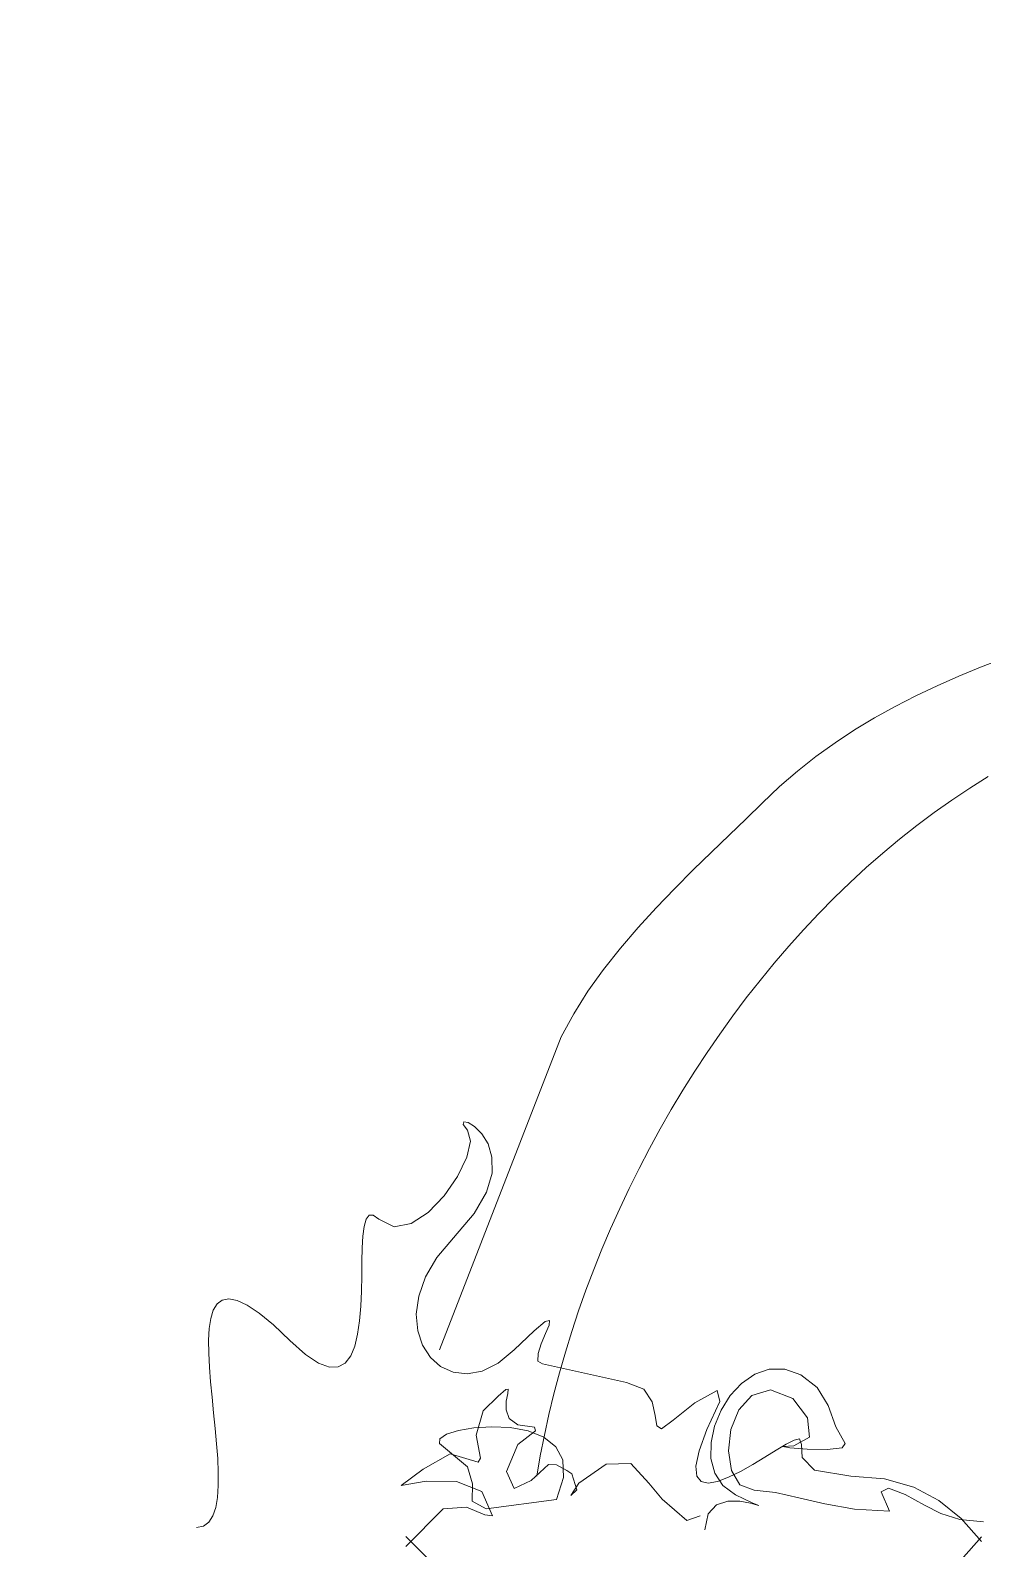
# Model space of a CAD drawing. Header units: centimetres. Extents: x -377343 to 693706, y 194584 to 813780.
# Drawn here: x 175494.7 to 175527.7, y 498829.3 to 498882 of the extents above; entities that cross this region are included whole.
import ezdxf

# ---------------------------------------------------------------- set-up
doc = ezdxf.new("R2010")
doc.units = ezdxf.units.CM
doc.layers.add('PIPA', color=11, linetype='Continuous')
doc.layers.add('TEXT', color=7, linetype='Continuous')

msp = doc.modelspace()

# ---------------------------------------------------------------- linework, layer by layer
at = {"layer": 'PIPA', "lineweight": 35, "extrusion": (0, 0.816497, 0.57735), "elevation": 193451.324}
msp.add_lwpolyline([(-421704.212, -325591.681), (-159560.265, -63447.734), (377343.333, -600351.331), (-158232.47, -1135927.133), (-693706.405, -600453.199), (-454216.825, -360963.619)], dxfattribs=at)
at = {"layer": 'TEXT', "color": 2, "linetype": 'Continuous', "lineweight": 13}
for p, q in [((175527.639, 498859.93), (175526.882, 498859.618)), ((175528.406, 498860.226), (175527.639, 498859.93)), ((175526.882, 498859.618), (175526.134, 498859.289)), ((175525.397, 498858.94), (175524.674, 498858.569)), ((175526.134, 498859.289), (175525.397, 498858.94)), ((175524.674, 498858.569), (175523.963, 498858.175)), ((175523.963, 498858.175), (175523.268, 498857.756)), ((175522.589, 498857.31), (175521.926, 498856.835)), ((175523.268, 498857.756), (175522.589, 498857.31)), ((175521.926, 498856.835), (175521.283, 498856.329)), ((175521.283, 498856.329), (175520.659, 498855.789)), ((175520.659, 498855.789), (175520.056, 498855.215)), ((175526.643, 498855.323), (175527.268, 498855.739)), ((175526.643, 498855.323), (175527.268, 498855.739)), ((175527.268, 498855.739), (175527.902, 498856.135)), ((175527.268, 498855.739), (175527.902, 498856.135)), ((175520.056, 498855.215), (175519.507, 498854.675)), ((175526.029, 498854.889), (175526.643, 498855.323)), ((175526.029, 498854.889), (175526.643, 498855.323)), ((175519.507, 498854.675), (175518.92, 498854.108)), ((175525.424, 498854.437), (175526.029, 498854.889)), ((175525.424, 498854.437), (175526.029, 498854.889)), ((175518.92, 498854.108), (175518.305, 498853.515)), ((175524.831, 498853.968), (175525.424, 498854.437)), ((175524.831, 498853.968), (175525.424, 498854.437)), ((175524.247, 498853.483), (175524.831, 498853.968)), ((175524.247, 498853.483), (175524.831, 498853.968)), ((175518.305, 498853.515), (175517.672, 498852.897)), ((175523.675, 498852.981), (175524.247, 498853.483)), ((175523.675, 498852.981), (175524.247, 498853.483)), ((175517.672, 498852.897), (175517.029, 498852.254)), ((175523.114, 498852.463), (175523.675, 498852.981)), ((175523.114, 498852.463), (175523.675, 498852.981)), ((175517.029, 498852.254), (175516.387, 498851.587)), ((175522.564, 498851.931), (175523.114, 498852.463)), ((175522.564, 498851.931), (175523.114, 498852.463)), ((175516.387, 498851.587), (175515.755, 498850.896)), ((175522.025, 498851.384), (175522.564, 498851.931)), ((175522.025, 498851.384), (175522.564, 498851.931)), ((175521.498, 498850.824), (175522.025, 498851.384)), ((175521.498, 498850.824), (175522.025, 498851.384)), ((175515.755, 498850.896), (175515.143, 498850.182)), ((175520.983, 498850.25), (175521.498, 498850.824)), ((175520.983, 498850.25), (175521.498, 498850.824)), ((175515.143, 498850.182), (175514.56, 498849.446)), ((175520.48, 498849.663), (175520.983, 498850.25)), ((175520.48, 498849.663), (175520.983, 498850.25)), ((175514.56, 498849.446), (175514.016, 498848.688)), ((175519.989, 498849.065), (175520.48, 498849.663)), ((175519.989, 498849.065), (175520.48, 498849.663)), ((175519.51, 498848.455), (175519.989, 498849.065)), ((175519.51, 498848.455), (175519.989, 498849.065)), ((175514.016, 498848.688), (175513.521, 498847.908)), ((175519.044, 498847.834), (175519.51, 498848.455)), ((175519.044, 498847.834), (175519.51, 498848.455)), ((175513.521, 498847.908), (175513.083, 498847.108)), ((175518.591, 498847.203), (175519.044, 498847.834)), ((175518.591, 498847.203), (175519.044, 498847.834)), ((175513.083, 498847.108), (175508.867, 498836.243)), ((175518.151, 498846.562), (175518.591, 498847.203)), ((175518.151, 498846.562), (175518.591, 498847.203)), ((175517.723, 498845.911), (175518.151, 498846.562)), ((175517.723, 498845.911), (175518.151, 498846.562)), ((175517.31, 498845.252), (175517.723, 498845.911)), ((175517.31, 498845.252), (175517.723, 498845.911)), ((175516.909, 498844.585), (175517.31, 498845.252)), ((175516.909, 498844.585), (175517.31, 498845.252)), ((175509.706, 498844.158), (175509.683, 498844.07)), ((175509.857, 498844.131), (175509.706, 498844.158)), ((175510.083, 498843.992), (175509.857, 498844.131)), ((175516.523, 498843.911), (175516.909, 498844.585)), ((175516.523, 498843.911), (175516.909, 498844.585)), ((175509.683, 498844.07), (175509.84, 498843.864)), ((175509.84, 498843.864), (175509.947, 498843.493)), ((175510.332, 498843.744), (175510.083, 498843.992)), ((175510.551, 498843.391), (175510.332, 498843.744)), ((175516.15, 498843.23), (175516.523, 498843.911)), ((175516.15, 498843.23), (175516.523, 498843.911)), ((175509.947, 498843.493), (175509.815, 498842.927)), ((175510.687, 498842.934), (175510.551, 498843.391)), ((175515.792, 498842.542), (175516.15, 498843.23)), ((175515.792, 498842.542), (175516.15, 498843.23)), ((175509.815, 498842.927), (175509.493, 498842.263)), ((175510.688, 498842.377), (175510.687, 498842.934)), ((175515.447, 498841.849), (175515.792, 498842.542)), ((175515.447, 498841.849), (175515.792, 498842.542)), ((175509.493, 498842.263), (175509.029, 498841.594)), ((175510.501, 498841.723), (175510.688, 498842.377)), ((175509.029, 498841.594), (175508.475, 498841.017)), ((175510.074, 498840.975), (175510.501, 498841.723)), ((175515.118, 498841.15), (175515.447, 498841.849)), ((175515.118, 498841.15), (175515.447, 498841.849)), ((175506.567, 498840.923), (175506.424, 498840.915)), ((175506.759, 498840.784), (175506.567, 498840.923)), ((175508.475, 498841.017), (175507.879, 498840.626)), ((175509.354, 498840.135), (175510.074, 498840.975)), ((175514.803, 498840.447), (175515.118, 498841.15)), ((175514.803, 498840.447), (175515.118, 498841.15)), ((175506.252, 498840.532), (175506.21, 498840.193)), ((175506.321, 498840.779), (175506.252, 498840.532)), ((175506.424, 498840.915), (175506.321, 498840.779)), ((175507.291, 498840.517), (175506.759, 498840.784)), ((175507.879, 498840.626), (175507.291, 498840.517)), ((175514.503, 498839.74), (175514.803, 498840.447)), ((175514.503, 498839.74), (175514.803, 498840.447)), ((175506.21, 498840.193), (175506.186, 498839.781)), ((175508.776, 498839.456), (175509.354, 498840.135)), ((175506.186, 498839.781), (175506.174, 498839.313)), ((175508.377, 498838.776), (175508.776, 498839.456)), ((175514.218, 498839.029), (175514.503, 498839.74)), ((175514.218, 498839.029), (175514.503, 498839.74)), ((175506.165, 498838.809), (175506.154, 498838.286)), ((175506.174, 498839.313), (175506.165, 498838.809)), ((175513.948, 498838.316), (175514.218, 498839.029)), ((175513.948, 498838.316), (175514.218, 498839.029)), ((175506.154, 498838.286), (175506.131, 498837.763)), ((175508.144, 498838.114), (175508.377, 498838.776)), ((175513.694, 498837.6), (175513.948, 498838.316)), ((175513.694, 498837.6), (175513.948, 498838.316)), ((175501.148, 498837.839), (175501.017, 498837.623)), ((175501.326, 498837.972), (175501.148, 498837.839)), ((175501.556, 498838.016), (175501.326, 498837.972)), ((175501.844, 498837.961), (175501.556, 498838.016)), ((175502.195, 498837.797), (175501.844, 498837.961)), ((175502.614, 498837.516), (175502.195, 498837.797)), ((175506.131, 498837.763), (175506.09, 498837.259)), ((175508.06, 498837.487), (175508.144, 498838.114)), ((175500.928, 498837.336), (175500.875, 498836.986)), ((175501.017, 498837.623), (175500.928, 498837.336)), ((175503.107, 498837.11), (175502.614, 498837.516)), ((175506.09, 498837.259), (175506.024, 498836.791)), ((175508.11, 498836.911), (175508.06, 498837.487)), ((175512.537, 498837.228), (175512.152, 498836.91)), ((175512.687, 498837.27), (175512.537, 498837.228)), ((175512.668, 498837.108), (175512.687, 498837.27)), ((175513.455, 498836.882), (175513.694, 498837.6)), ((175513.455, 498836.882), (175513.694, 498837.6)), ((175500.875, 498836.986), (175500.854, 498836.581)), ((175503.678, 498836.568), (175503.107, 498837.11)), ((175506.024, 498836.791), (175505.924, 498836.378)), ((175508.278, 498836.404), (175508.11, 498836.911)), ((175512.152, 498836.91), (175511.462, 498836.243)), ((175512.399, 498836.459), (175512.549, 498836.814)), ((175512.549, 498836.814), (175512.668, 498837.108)), ((175513.232, 498836.164), (175513.455, 498836.882)), ((175513.232, 498836.164), (175513.455, 498836.882)), ((175500.854, 498836.581), (175500.858, 498836.132)), ((175504.217, 498836.082), (175503.678, 498836.568)), ((175505.924, 498836.378), (175505.784, 498836.038)), ((175508.548, 498835.984), (175508.278, 498836.404)), ((175511.462, 498836.243), (175510.9, 498835.783)), ((175512.284, 498836.117), (175512.399, 498836.459)), ((175500.858, 498836.132), (175500.883, 498835.646)), ((175504.671, 498835.779), (175504.217, 498836.082)), ((175505.047, 498835.642), (175504.671, 498835.779)), ((175505.353, 498835.652), (175505.047, 498835.642)), ((175505.596, 498835.79), (175505.353, 498835.652)), ((175505.784, 498836.038), (175505.596, 498835.79)), ((175508.906, 498835.668), (175508.548, 498835.984)), ((175509.336, 498835.472), (175508.906, 498835.668)), ((175510.9, 498835.783), (175510.348, 498835.512)), ((175512.273, 498835.859), (175512.284, 498836.117)), ((175512.435, 498835.757), (175512.273, 498835.859)), ((175515.353, 498835.108), (175512.435, 498835.757)), ((175513.026, 498835.445), (175513.232, 498836.164)), ((175513.026, 498835.445), (175513.232, 498836.164)), ((175500.883, 498835.646), (175500.923, 498835.133)), ((175500.923, 498835.133), (175500.974, 498834.601)), ((175509.822, 498835.414), (175509.336, 498835.472)), ((175510.348, 498835.512), (175509.822, 498835.414)), ((175512.835, 498834.725), (175513.026, 498835.445)), ((175512.835, 498834.725), (175513.026, 498835.445)), ((175519.35, 498835.083), (175519.806, 498835.399)), ((175519.35, 498835.083), (175519.806, 498835.399)), ((175519.806, 498835.399), (175520.31, 498835.573)), ((175519.806, 498835.399), (175520.31, 498835.573)), ((175520.31, 498835.573), (175520.848, 498835.576)), ((175520.31, 498835.573), (175520.848, 498835.576)), ((175520.848, 498835.576), (175521.406, 498835.375)), ((175520.848, 498835.576), (175521.406, 498835.375)), ((175521.406, 498835.375), (175521.969, 498834.941)), ((175521.406, 498835.375), (175521.969, 498834.941)), ((175500.974, 498834.601), (175501.029, 498834.061)), ((175510.375, 498834.131), (175510.898, 498834.645)), ((175510.375, 498834.131), (175510.898, 498834.645)), ((175510.898, 498834.645), (175511.165, 498834.876)), ((175510.898, 498834.645), (175511.165, 498834.876)), ((175511.165, 498834.876), (175511.252, 498834.884)), ((175511.165, 498834.876), (175511.252, 498834.884)), ((175511.232, 498834.728), (175511.181, 498834.467)), ((175511.232, 498834.728), (175511.181, 498834.467)), ((175511.252, 498834.884), (175511.232, 498834.728)), ((175511.252, 498834.884), (175511.232, 498834.728)), ((175512.661, 498834.007), (175512.835, 498834.725)), ((175512.661, 498834.007), (175512.835, 498834.725)), ((175515.958, 498834.877), (175515.353, 498835.108)), ((175516.242, 498834.448), (175515.958, 498834.877)), ((175518.5, 498834.832), (175517.72, 498834.412)), ((175518.597, 498834.46), (175518.5, 498834.832)), ((175518.638, 498834.154), (175518.956, 498834.658)), ((175518.638, 498834.154), (175518.956, 498834.658)), ((175518.956, 498834.658), (175519.35, 498835.083)), ((175518.956, 498834.658), (175519.35, 498835.083)), ((175519.707, 498834.667), (175519.249, 498834.169)), ((175519.707, 498834.667), (175519.249, 498834.169)), ((175520.347, 498834.86), (175519.707, 498834.667)), ((175520.347, 498834.86), (175519.707, 498834.667)), ((175521.124, 498834.556), (175520.347, 498834.86)), ((175521.124, 498834.556), (175520.347, 498834.86)), ((175521.969, 498834.941), (175522.347, 498834.311)), ((175521.969, 498834.941), (175522.347, 498834.311)), ((175510.135, 498833.29), (175510.375, 498834.131)), ((175510.135, 498833.29), (175510.375, 498834.131)), ((175511.181, 498834.467), (175511.174, 498834.161)), ((175511.181, 498834.467), (175511.174, 498834.161)), ((175511.174, 498834.161), (175511.284, 498833.868)), ((175511.174, 498834.161), (175511.284, 498833.868)), ((175516.347, 498833.973), (175516.242, 498834.448)), ((175517.72, 498834.412), (175516.975, 498833.811)), ((175518.143, 498833.483), (175518.597, 498834.46)), ((175518.411, 498833.603), (175518.638, 498834.154)), ((175518.411, 498833.603), (175518.638, 498834.154)), ((175519.249, 498834.169), (175518.975, 498833.488)), ((175519.249, 498834.169), (175518.975, 498833.488)), ((175521.634, 498833.887), (175521.124, 498834.556)), ((175521.634, 498833.887), (175521.124, 498834.556)), ((175522.347, 498834.311), (175522.617, 498833.572)), ((175522.347, 498834.311), (175522.617, 498833.572)), ((175501.029, 498834.061), (175501.083, 498833.52)), ((175510.062, 498833.541), (175509.524, 498833.449)), ((175510.678, 498833.579), (175510.062, 498833.541)), ((175511.32, 498833.547), (175510.678, 498833.579)), ((175511.284, 498833.868), (175511.588, 498833.649)), ((175511.284, 498833.868), (175511.588, 498833.649)), ((175511.938, 498833.432), (175511.32, 498833.547)), ((175511.588, 498833.649), (175512.159, 498833.563)), ((175511.588, 498833.649), (175512.159, 498833.563)), ((175512.159, 498833.563), (175512.195, 498833.434)), ((175512.159, 498833.563), (175512.195, 498833.434)), ((175512.504, 498833.289), (175512.661, 498834.007)), ((175512.504, 498833.289), (175512.661, 498834.007)), ((175516.41, 498833.607), (175516.347, 498833.973)), ((175516.573, 498833.502), (175516.41, 498833.607)), ((175516.975, 498833.811), (175516.573, 498833.502)), ((175518.289, 498833.034), (175518.411, 498833.603)), ((175518.289, 498833.034), (175518.411, 498833.603)), ((175521.704, 498833.218), (175521.634, 498833.887)), ((175521.704, 498833.218), (175521.634, 498833.887)), ((175522.617, 498833.572), (175522.942, 498832.995)), ((175522.617, 498833.572), (175522.942, 498832.995)), ((175501.083, 498833.52), (175501.132, 498832.988)), ((175508.876, 498833.163), (175508.867, 498833)), ((175509.111, 498833.318), (175508.876, 498833.163)), ((175509.524, 498833.449), (175509.111, 498833.318)), ((175510.291, 498832.485), (175510.135, 498833.29)), ((175510.291, 498832.485), (175510.135, 498833.29)), ((175512.195, 498833.434), (175511.582, 498832.962)), ((175512.195, 498833.434), (175511.582, 498832.962)), ((175512.483, 498833.216), (175511.938, 498833.432)), ((175512.363, 498832.574), (175512.504, 498833.289)), ((175512.363, 498832.574), (175512.504, 498833.289)), ((175512.903, 498832.886), (175512.483, 498833.216)), ((175517.872, 498832.74), (175518.143, 498833.483)), ((175518.286, 498832.48), (175518.289, 498833.034)), ((175518.286, 498832.48), (175518.289, 498833.034)), ((175518.975, 498833.488), (175518.888, 498832.746)), ((175518.975, 498833.488), (175518.888, 498832.746)), ((175521.171, 498833.11), (175520.897, 498832.97)), ((175521.158, 498832.914), (175521.704, 498833.218)), ((175521.158, 498832.914), (175521.704, 498833.218)), ((175521.353, 498833.162), (175521.171, 498833.11)), ((175521.427, 498832.96), (175521.353, 498833.162)), ((175501.132, 498832.988), (175501.17, 498832.474)), ((175508.303, 498832.107), (175509.231, 498832.641)), ((175508.303, 498832.107), (175509.231, 498832.641)), ((175508.867, 498833), (175509.84, 498832.189)), ((175509.231, 498832.641), (175510.213, 498832.347)), ((175509.231, 498832.641), (175510.213, 498832.347)), ((175511.582, 498832.962), (175511.186, 498832.022)), ((175511.582, 498832.962), (175511.186, 498832.022)), ((175512.24, 498831.86), (175512.363, 498832.574)), ((175512.24, 498831.86), (175512.363, 498832.574)), ((175513.15, 498832.426), (175512.903, 498832.886)), ((175517.762, 498832.208), (175517.872, 498832.74)), ((175518.888, 498832.746), (175518.992, 498832.065)), ((175518.888, 498832.746), (175518.992, 498832.065)), ((175520.159, 498832.527), (175519.738, 498832.273)), ((175520.553, 498832.768), (175520.159, 498832.527)), ((175520.897, 498832.97), (175520.553, 498832.768)), ((175520.783, 498832.892), (175521.158, 498832.914)), ((175520.783, 498832.892), (175521.158, 498832.914)), ((175521.026, 498832.845), (175520.783, 498832.892)), ((175521.026, 498832.845), (175520.783, 498832.892)), ((175521.624, 498832.803), (175521.026, 498832.845)), ((175521.624, 498832.803), (175521.026, 498832.845)), ((175521.454, 498832.514), (175521.427, 498832.96)), ((175521.878, 498832.068), (175521.454, 498832.514)), ((175522.317, 498832.794), (175521.624, 498832.803)), ((175522.317, 498832.794), (175521.624, 498832.803)), ((175522.843, 498832.849), (175522.317, 498832.794)), ((175522.843, 498832.849), (175522.317, 498832.794)), ((175522.942, 498832.995), (175522.843, 498832.849)), ((175522.942, 498832.995), (175522.843, 498832.849)), ((175501.17, 498832.474), (175501.191, 498831.987)), ((175501.191, 498831.987), (175501.19, 498831.535)), ((175507.537, 498831.536), (175508.303, 498832.107)), ((175507.537, 498831.536), (175508.303, 498832.107)), ((175509.84, 498832.189), (175510.008, 498831.595)), ((175510.213, 498832.347), (175510.291, 498832.485)), ((175510.213, 498832.347), (175510.291, 498832.485)), ((175511.186, 498832.022), (175511.456, 498831.437)), ((175511.186, 498832.022), (175511.456, 498831.437)), ((175512.05, 498831.716), (175512.645, 498832.266)), ((175512.05, 498831.716), (175512.645, 498832.266)), ((175512.645, 498832.266), (175512.927, 498832.254)), ((175512.645, 498832.266), (175512.927, 498832.254)), ((175512.927, 498832.254), (175513.282, 498832.061)), ((175512.927, 498832.254), (175513.282, 498832.061)), ((175513.173, 498831.82), (175513.15, 498832.426)), ((175513.282, 498832.061), (175513.456, 498831.941)), ((175513.282, 498832.061), (175513.456, 498831.941)), ((175513.699, 498831.617), (175514.654, 498832.284)), ((175513.699, 498831.617), (175514.654, 498832.284)), ((175514.654, 498832.284), (175515.501, 498832.302)), ((175514.654, 498832.284), (175515.501, 498832.302)), ((175515.501, 498832.302), (175516.131, 498831.617)), ((175515.501, 498832.302), (175516.131, 498831.617)), ((175517.793, 498831.86), (175517.762, 498832.208)), ((175518.416, 498831.971), (175518.286, 498832.48)), ((175518.416, 498831.971), (175518.286, 498832.48)), ((175518.693, 498831.538), (175518.416, 498831.971)), ((175518.693, 498831.538), (175518.416, 498831.971)), ((175519.309, 498832.031), (175518.894, 498831.825)), ((175518.992, 498832.065), (175519.288, 498831.567)), ((175518.992, 498832.065), (175519.288, 498831.567)), ((175519.738, 498832.273), (175519.309, 498832.031)), ((175523.137, 498831.865), (175521.878, 498832.068)), ((175501.19, 498831.535), (175501.163, 498831.128)), ((175508.408, 498831.691), (175507.537, 498831.536)), ((175508.408, 498831.691), (175507.537, 498831.536)), ((175509.453, 498831.678), (175508.408, 498831.691)), ((175509.453, 498831.678), (175508.408, 498831.691)), ((175510.331, 498831.331), (175509.453, 498831.678)), ((175510.331, 498831.331), (175509.453, 498831.678)), ((175510.008, 498831.595), (175509.996, 498831)), ((175511.456, 498831.437), (175512.05, 498831.716)), ((175511.456, 498831.437), (175512.05, 498831.716)), ((175512.921, 498831.054), (175513.173, 498831.82)), ((175513.42, 498831.197), (175513.699, 498831.617)), ((175513.42, 498831.197), (175513.699, 498831.617)), ((175513.456, 498831.941), (175513.627, 498831.389)), ((175513.456, 498831.941), (175513.627, 498831.389)), ((175516.131, 498831.617), (175516.594, 498831.071)), ((175516.131, 498831.617), (175516.594, 498831.071)), ((175517.942, 498831.673), (175517.793, 498831.86)), ((175518.189, 498831.621), (175517.942, 498831.673)), ((175518.513, 498831.68), (175518.189, 498831.621)), ((175518.894, 498831.825), (175518.513, 498831.68)), ((175519.131, 498831.212), (175518.693, 498831.538)), ((175519.131, 498831.212), (175518.693, 498831.538)), ((175519.288, 498831.567), (175519.78, 498831.374)), ((175519.288, 498831.567), (175519.78, 498831.374)), ((175524.31, 498831.769), (175523.137, 498831.865)), ((175524.193, 498831.321), (175524.445, 498831.445)), ((175524.193, 498831.321), (175524.445, 498831.445)), ((175525.319, 498831.486), (175524.31, 498831.769)), ((175524.445, 498831.445), (175525.019, 498831.222)), ((175524.445, 498831.445), (175525.019, 498831.222)), ((175526.196, 498831.024), (175525.319, 498831.486)), ((175501.163, 498831.128), (175501.103, 498830.775)), ((175509.996, 498831), (175510.489, 498830.73)), ((175510.699, 498830.482), (175510.331, 498831.331)), ((175510.699, 498830.482), (175510.331, 498831.331)), ((175510.489, 498830.73), (175512.921, 498831.054)), ((175513.627, 498831.389), (175513.42, 498831.197)), ((175513.627, 498831.389), (175513.42, 498831.197)), ((175516.594, 498831.071), (175517.453, 498830.326)), ((175516.594, 498831.071), (175517.453, 498830.326)), ((175518.481, 498830.868), (175518.873, 498830.995)), ((175518.481, 498830.868), (175518.873, 498830.995)), ((175518.873, 498830.995), (175519.291, 498830.996)), ((175518.873, 498830.995), (175519.291, 498830.996)), ((175519.714, 498830.94), (175519.131, 498831.212)), ((175519.714, 498830.94), (175519.131, 498831.212)), ((175519.291, 498830.996), (175519.659, 498830.931)), ((175519.291, 498830.996), (175519.659, 498830.931)), ((175519.659, 498830.931), (175519.903, 498830.86)), ((175519.659, 498830.931), (175519.903, 498830.86)), ((175519.946, 498830.843), (175519.714, 498830.94)), ((175519.946, 498830.843), (175519.714, 498830.94)), ((175519.78, 498831.374), (175520.526, 498831.298)), ((175519.78, 498831.374), (175520.526, 498831.298)), ((175520.526, 498831.298), (175521.33, 498831.117)), ((175520.526, 498831.298), (175521.33, 498831.117)), ((175521.33, 498831.117), (175522.232, 498830.901)), ((175521.33, 498831.117), (175522.232, 498830.901)), ((175524.482, 498830.644), (175524.193, 498831.321)), ((175524.482, 498830.644), (175524.193, 498831.321)), ((175525.019, 498831.222), (175525.699, 498830.859)), ((175525.019, 498831.222), (175525.699, 498830.859)), ((175526.971, 498830.391), (175526.196, 498831.024)), ((175501.006, 498830.485), (175500.866, 498830.267)), ((175501.103, 498830.775), (175501.006, 498830.485)), ((175507.699, 498829.428), (175508.997, 498830.725)), ((175507.699, 498829.428), (175508.997, 498830.725)), ((175508.997, 498830.725), (175509.798, 498830.788)), ((175508.997, 498830.725), (175509.798, 498830.788)), ((175509.798, 498830.788), (175510.438, 498830.527)), ((175509.798, 498830.788), (175510.438, 498830.527)), ((175510.438, 498830.527), (175510.699, 498830.482)), ((175510.438, 498830.527), (175510.699, 498830.482)), ((175517.453, 498830.326), (175517.915, 498830.482)), ((175517.453, 498830.326), (175517.915, 498830.482)), ((175518.077, 498829.996), (175518.191, 498830.555)), ((175518.077, 498829.996), (175518.191, 498830.555)), ((175518.191, 498830.555), (175518.481, 498830.868)), ((175518.191, 498830.555), (175518.481, 498830.868)), ((175519.903, 498830.86), (175519.946, 498830.843)), ((175519.903, 498830.86), (175519.946, 498830.843)), ((175522.232, 498830.901), (175523.269, 498830.72)), ((175522.232, 498830.901), (175523.269, 498830.72)), ((175523.269, 498830.72), (175524.482, 498830.644)), ((175523.269, 498830.72), (175524.482, 498830.644)), ((175525.699, 498830.859), (175526.266, 498830.563)), ((175525.699, 498830.859), (175526.266, 498830.563)), ((175526.266, 498830.563), (175526.918, 498830.361)), ((175526.266, 498830.563), (175526.918, 498830.361)), ((175527.677, 498829.595), (175526.971, 498830.391)), ((175500.677, 498830.129), (175500.435, 498830.081)), ((175500.866, 498830.267), (175500.677, 498830.129)), ((175526.918, 498830.361), (175527.745, 498830.281)), ((175526.918, 498830.361), (175527.745, 498830.281)), ((175507.699, 498829.774), (175508.997, 498828.477)), ((175507.699, 498829.774), (175508.997, 498828.477)), ((175527.677, 498829.757), (175526.971, 498828.961))]:
    msp.add_line(p, q, dxfattribs=at)

doc.saveas('drawing.dxf')
